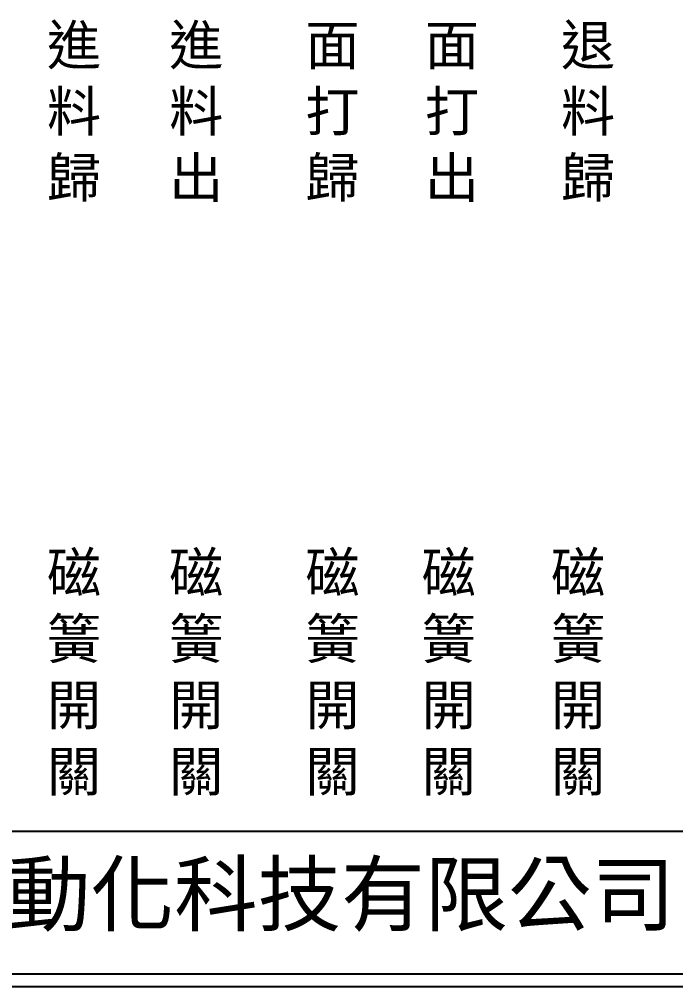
# Model space of a CAD drawing. Extents: x 325 to 612, y 3 to 207.
# Drawn here: x 389.7 to 454, y 3 to 97.8 of the extents above; entities that cross this region are included whole.
import ezdxf

# ---------------------------------------------------------------- set-up
doc = ezdxf.new("R2010")
doc.units = 0
doc.layers.add('圖框層', color=7, linetype='CONTINUOUS')
doc.layers.add('標尺寸層', color=3, linetype='CONTINUOUS')
doc.styles.add('CNS', font='romanc.shx', dxfattribs={"bigfont": 'chineset.shx'})
doc.styles.add('STSL', font='KAIU.TTF')

msp = doc.modelspace()

# ---------------------------------------------------------------- linework, layer by layer
at = {"layer": '圖框層', "color": 7}
for p, q in [((326.569, 18.25), (611.07, 18.25)), ((326.569, 4.25), (611.07, 4.25)), ((325.319, 3), (612.319, 3))]:
    msp.add_line(p, q, dxfattribs=at)

# ---------------------------------------------------------------- texts
at = {"layer": '圖框層', "color": 4, "style": 'STSL'}
msp.add_text('泓陞自動化科技有限公司', height=6, dxfattribs=at).set_placement((363.923, 9.076))
at = {"layer": '標尺寸層', "color": 7, "char_height": 3.9, "width": 4.96081, "attachment_point": 1, "style": 'CNS'}
for s, insert in [('{\\fDFKai-SB|b0|i0|c136|p65;進料\\P歸}', (392.364, 97.234)), ('{\\fDFKai-SB|b0|i0|c136|p65;進料\\P出}', (404.343, 97.234)), ('{\\fDFKai-SB|b0|i0|c136|p65;退料歸}', (442.759, 97.234)), ('{\\fDFKai-SB|b0|i0|c136|p65;面打歸}', (417.702, 97.234)), ('{\\fDFKai-SB|b0|i0|c136|p65;面打出}', (429.416, 97.234)), ('{\\fDFKai-SB|b0|i0|c136|p65;磁簧開關}', (392.364, 45.547)), ('{\\fDFKai-SB|b0|i0|c136|p65;磁簧開關}', (404.343, 45.547)), ('{\\fDFKai-SB|b0|i0|c136|p65;磁簧開關}', (417.702, 45.547)), ('{\\fDFKai-SB|b0|i0|c136|p65;磁簧開關}', (429.095, 45.547)), ('{\\fDFKai-SB|b0|i0|c136|p65;磁簧開關}', (441.781, 45.547))]:
    msp.add_mtext(s, dxfattribs=dict(at, insert=insert))

doc.saveas('drawing.dxf')
